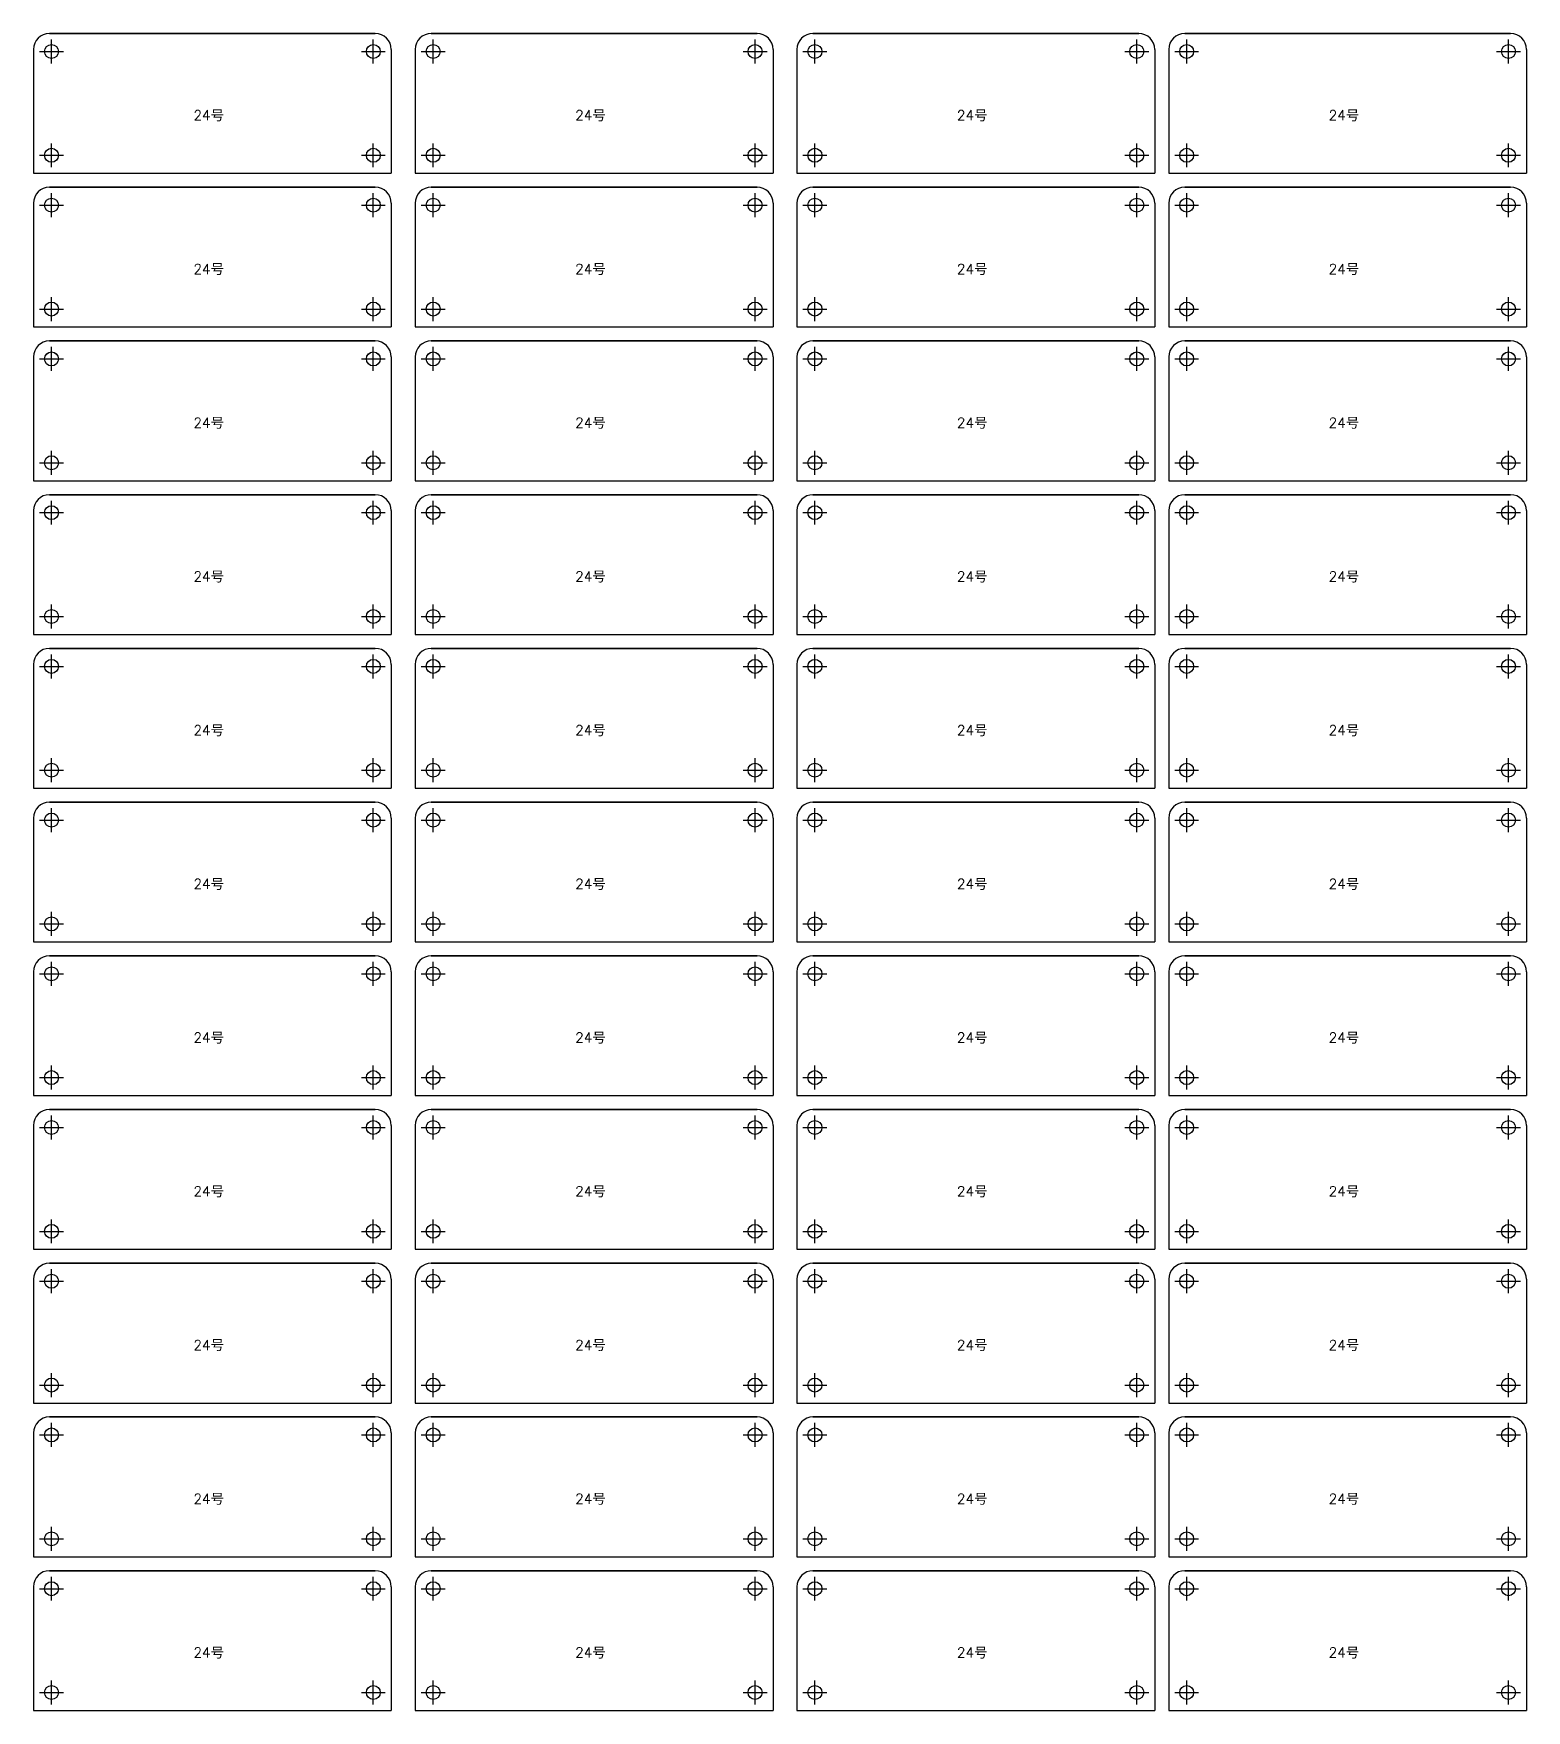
# Model space of a CAD drawing. Header units: millimetres. Extents: x 0 to 7379, y 0 to 1000.
# Drawn here: x 4240.7 to 4614.6, y 576 to 996 of the extents above; entities that cross this region are included whole.
import ezdxf

# ---------------------------------------------------------------- set-up
doc = ezdxf.new("R2010")
doc.units = ezdxf.units.MM
doc.header["$PDMODE"] = 2
doc.header["$PDSIZE"] = 3
doc.layers.add('POINT', color=2, linetype='Continuous')
doc.layers.add('PROPRO', color=1, linetype='Continuous')
doc.styles.get("Standard").update_dxf_attribs({"font": 'txt.shx', "height": 2})

# ---------------------------------------------------------------- blocks, each defined once
blk = doc.blocks.new('*U14', base_point=(-55.767, 1432.565))
at = {"layer": 'POINT', "color": 2}
blk.add_point((-55.767, 1432.565), dxfattribs=at)
at = {"layer": 'PROPRO'}
blk.add_circle((-55.767, 1432.565), 1.75, dxfattribs=at)
blk = doc.blocks.new('*U13', base_point=(-136.367, 1432.565))
at = {"layer": 'POINT', "color": 2}
blk.add_point((-136.367, 1432.565), dxfattribs=at)
at = {"layer": 'PROPRO'}
blk.add_circle((-136.367, 1432.565), 1.75, dxfattribs=at)
blk = doc.blocks.new('*U11', base_point=(-136.367, 1458.565))
at = {"layer": 'POINT', "color": 2}
blk.add_point((-136.367, 1458.565), dxfattribs=at)
at = {"layer": 'PROPRO'}
blk.add_circle((-136.367, 1458.565), 1.75, dxfattribs=at)
blk = doc.blocks.new('*U12', base_point=(-55.767, 1458.565))
at = {"layer": 'POINT', "color": 2}
blk.add_point((-55.767, 1458.565), dxfattribs=at)
at = {"layer": 'PROPRO'}
blk.add_circle((-55.767, 1458.565), 1.75, dxfattribs=at)

msp = doc.modelspace()

# ---------------------------------------------------------------- linework, layer by layer
for p, q in [((4326.2689, 996), (4244.6689, 996)), ((4244.6689, 996), (4326.2689, 996)), ((4421.8689, 996), (4340.2689, 996)), ((4340.2689, 996), (4421.8689, 996)), ((4517.4689, 996), (4435.8689, 996)), ((4435.8689, 996), (4517.4689, 996)), ((4528.9689, 996), (4610.5689, 996)), ((4610.5689, 996), (4528.9689, 996)), ((4240.6689, 992), (4240.6689, 961)), ((4240.6689, 992), (4240.6689, 981.8)), ((4330.2689, 992), (4330.2689, 961)), ((4330.2689, 992), (4330.2689, 966)), ((4330.2689, 992), (4330.2689, 981.8)), ((4330.2689, 992), (4330.2689, 981.8)), ((4336.2689, 992), (4336.2689, 961)), ((4336.2689, 992), (4336.2689, 981.8)), ((4425.8689, 992), (4425.8689, 961)), ((4425.8689, 992), (4425.8689, 966)), ((4425.8689, 992), (4425.8689, 981.8)), ((4425.8689, 992), (4425.8689, 981.8)), ((4431.8689, 992), (4431.8689, 961)), ((4431.8689, 992), (4431.8689, 981.8)), ((4521.4689, 992), (4521.4689, 961)), ((4521.4689, 992), (4521.4689, 966)), ((4521.4689, 992), (4521.4689, 981.8)), ((4521.4689, 992), (4521.4689, 981.8)), ((4524.9689, 992), (4524.9689, 961)), ((4524.9689, 992), (4524.9689, 981.8)), ((4614.5689, 992), (4614.5689, 966)), ((4614.5689, 992), (4614.5689, 961)), ((4614.5689, 992), (4614.5689, 981.8)), ((4614.5689, 992), (4614.5689, 981.8)), ((4240.6689, 961), (4330.2689, 961)), ((4280.9189, 961), (4290.0189, 961)), ((4336.2689, 961), (4425.8689, 961)), ((4376.5189, 961), (4385.6189, 961)), ((4431.8689, 961), (4521.4689, 961)), ((4472.1189, 961), (4481.2189, 961)), ((4524.9689, 961), (4614.5689, 961)), ((4565.2189, 961), (4574.3189, 961)), ((4240.6689, 953.5), (4240.6689, 922.5)), ((4240.6689, 953.5), (4240.6689, 943.3)), ((4244.6689, 957.5), (4326.2689, 957.5)), ((4326.2689, 957.5), (4244.6689, 957.5)), ((4330.2689, 953.5), (4330.2689, 927.5)), ((4330.2689, 953.5), (4330.2689, 922.5)), ((4330.2689, 953.5), (4330.2689, 943.3)), ((4330.2689, 953.5), (4330.2689, 943.3)), ((4336.2689, 953.5), (4336.2689, 922.5)), ((4336.2689, 953.5), (4336.2689, 943.3)), ((4340.2689, 957.5), (4421.8689, 957.5)), ((4421.8689, 957.5), (4340.2689, 957.5)), ((4425.8689, 953.5), (4425.8689, 927.5)), ((4425.8689, 953.5), (4425.8689, 922.5)), ((4425.8689, 953.5), (4425.8689, 943.3)), ((4425.8689, 953.5), (4425.8689, 943.3)), ((4431.8689, 953.5), (4431.8689, 922.5)), ((4431.8689, 953.5), (4431.8689, 943.3)), ((4435.8689, 957.5), (4517.4689, 957.5)), ((4517.4689, 957.5), (4435.8689, 957.5)), ((4521.4689, 953.5), (4521.4689, 927.5)), ((4521.4689, 953.5), (4521.4689, 922.5)), ((4521.4689, 953.5), (4521.4689, 943.3)), ((4521.4689, 953.5), (4521.4689, 943.3)), ((4524.9689, 953.5), (4524.9689, 922.5)), ((4524.9689, 953.5), (4524.9689, 943.3)), ((4610.5689, 957.5), (4528.9689, 957.5)), ((4528.9689, 957.5), (4610.5689, 957.5)), ((4614.5689, 953.5), (4614.5689, 922.5)), ((4614.5689, 953.5), (4614.5689, 927.5)), ((4614.5689, 953.5), (4614.5689, 943.3)), ((4614.5689, 953.5), (4614.5689, 943.3)), ((4240.6689, 922.5), (4330.2689, 922.5)), ((4280.9189, 922.5), (4290.0189, 922.5)), ((4336.2689, 922.5), (4425.8689, 922.5)), ((4376.5189, 922.5), (4385.6189, 922.5)), ((4431.8689, 922.5), (4521.4689, 922.5)), ((4472.1189, 922.5), (4481.2189, 922.5)), ((4524.9689, 922.5), (4614.5689, 922.5)), ((4565.2189, 922.5), (4574.3189, 922.5)), ((4244.6689, 919), (4326.2689, 919)), ((4326.2689, 919), (4244.6689, 919)), ((4340.2689, 919), (4421.8689, 919)), ((4421.8689, 919), (4340.2689, 919)), ((4435.8689, 919), (4517.4689, 919)), ((4517.4689, 919), (4435.8689, 919)), ((4610.5689, 919), (4528.9689, 919)), ((4528.9689, 919), (4610.5689, 919)), ((4240.6689, 915), (4240.6689, 884)), ((4240.6689, 915), (4240.6689, 904.8)), ((4330.2689, 915), (4330.2689, 884)), ((4330.2689, 915), (4330.2689, 889)), ((4330.2689, 915), (4330.2689, 904.8)), ((4330.2689, 915), (4330.2689, 904.8)), ((4336.2689, 915), (4336.2689, 884)), ((4336.2689, 915), (4336.2689, 904.8)), ((4425.8689, 915), (4425.8689, 884)), ((4425.8689, 915), (4425.8689, 889)), ((4425.8689, 915), (4425.8689, 904.8)), ((4425.8689, 915), (4425.8689, 904.8)), ((4431.8689, 915), (4431.8689, 884)), ((4431.8689, 915), (4431.8689, 904.8)), ((4521.4689, 915), (4521.4689, 884)), ((4521.4689, 915), (4521.4689, 889)), ((4521.4689, 915), (4521.4689, 904.8)), ((4521.4689, 915), (4521.4689, 904.8)), ((4524.9689, 915), (4524.9689, 884)), ((4524.9689, 915), (4524.9689, 904.8)), ((4614.5689, 915), (4614.5689, 889)), ((4614.5689, 915), (4614.5689, 884)), ((4614.5689, 915), (4614.5689, 904.8)), ((4614.5689, 915), (4614.5689, 904.8)), ((4240.6689, 884), (4330.2689, 884)), ((4280.9189, 884), (4290.0189, 884)), ((4336.2689, 884), (4425.8689, 884)), ((4376.5189, 884), (4385.6189, 884)), ((4431.8689, 884), (4521.4689, 884)), ((4472.1189, 884), (4481.2189, 884)), ((4524.9689, 884), (4614.5689, 884)), ((4565.2189, 884), (4574.3189, 884)), ((4244.6689, 880.5), (4326.2689, 880.5)), ((4326.2689, 880.5), (4244.6689, 880.5)), ((4340.2689, 880.5), (4421.8689, 880.5)), ((4421.8689, 880.5), (4340.2689, 880.5)), ((4435.8689, 880.5), (4517.4689, 880.5)), ((4517.4689, 880.5), (4435.8689, 880.5)), ((4610.5689, 880.5), (4528.9689, 880.5)), ((4528.9689, 880.5), (4610.5689, 880.5)), ((4240.6689, 876.5), (4240.6689, 845.5)), ((4240.6689, 876.5), (4240.6689, 866.3)), ((4330.2689, 876.5), (4330.2689, 850.5)), ((4330.2689, 876.5), (4330.2689, 845.5)), ((4330.2689, 876.5), (4330.2689, 866.3)), ((4330.2689, 876.5), (4330.2689, 866.3)), ((4336.2689, 876.5), (4336.2689, 845.5)), ((4336.2689, 876.5), (4336.2689, 866.3)), ((4425.8689, 876.5), (4425.8689, 850.5)), ((4425.8689, 876.5), (4425.8689, 845.5)), ((4425.8689, 876.5), (4425.8689, 866.3)), ((4425.8689, 876.5), (4425.8689, 866.3)), ((4431.8689, 876.5), (4431.8689, 845.5)), ((4431.8689, 876.5), (4431.8689, 866.3)), ((4521.4689, 876.5), (4521.4689, 850.5)), ((4521.4689, 876.5), (4521.4689, 845.5)), ((4521.4689, 876.5), (4521.4689, 866.3)), ((4521.4689, 876.5), (4521.4689, 866.3)), ((4524.9689, 876.5), (4524.9689, 845.5)), ((4524.9689, 876.5), (4524.9689, 866.3)), ((4614.5689, 876.5), (4614.5689, 845.5)), ((4614.5689, 876.5), (4614.5689, 850.5)), ((4614.5689, 876.5), (4614.5689, 866.3)), ((4614.5689, 876.5), (4614.5689, 866.3)), ((4240.6689, 845.5), (4330.2689, 845.5)), ((4280.9189, 845.5), (4290.0189, 845.5)), ((4336.2689, 845.5), (4425.8689, 845.5)), ((4376.5189, 845.5), (4385.6189, 845.5)), ((4431.8689, 845.5), (4521.4689, 845.5)), ((4472.1189, 845.5), (4481.2189, 845.5)), ((4524.9689, 845.5), (4614.5689, 845.5)), ((4565.2189, 845.5), (4574.3189, 845.5)), ((4244.6689, 842), (4326.2689, 842)), ((4326.2689, 842), (4244.6689, 842)), ((4340.2689, 842), (4421.8689, 842)), ((4421.8689, 842), (4340.2689, 842)), ((4435.8689, 842), (4517.4689, 842)), ((4517.4689, 842), (4435.8689, 842)), ((4528.9689, 842), (4610.5689, 842)), ((4610.5689, 842), (4528.9689, 842)), ((4240.6689, 838), (4240.6689, 807)), ((4240.6689, 838), (4240.6689, 827.8)), ((4330.2689, 838), (4330.2689, 812)), ((4330.2689, 838), (4330.2689, 807)), ((4330.2689, 838), (4330.2689, 827.8)), ((4330.2689, 838), (4330.2689, 827.8)), ((4336.2689, 838), (4336.2689, 807)), ((4336.2689, 838), (4336.2689, 827.8)), ((4425.8689, 838), (4425.8689, 812)), ((4425.8689, 838), (4425.8689, 807)), ((4425.8689, 838), (4425.8689, 827.8)), ((4425.8689, 838), (4425.8689, 827.8)), ((4431.8689, 838), (4431.8689, 807)), ((4431.8689, 838), (4431.8689, 827.8)), ((4521.4689, 838), (4521.4689, 812)), ((4521.4689, 838), (4521.4689, 807)), ((4521.4689, 838), (4521.4689, 827.8)), ((4521.4689, 838), (4521.4689, 827.8)), ((4524.9689, 838), (4524.9689, 807)), ((4524.9689, 838), (4524.9689, 827.8)), ((4614.5689, 838), (4614.5689, 807)), ((4614.5689, 838), (4614.5689, 812)), ((4614.5689, 838), (4614.5689, 827.8)), ((4614.5689, 838), (4614.5689, 827.8)), ((4240.6689, 807), (4330.2689, 807)), ((4280.9189, 807), (4290.0189, 807)), ((4336.2689, 807), (4425.8689, 807)), ((4376.5189, 807), (4385.6189, 807)), ((4431.8689, 807), (4521.4689, 807)), ((4472.1189, 807), (4481.2189, 807)), ((4524.9689, 807), (4614.5689, 807)), ((4565.2189, 807), (4574.3189, 807)), ((4326.2689, 803.5), (4244.6689, 803.5)), ((4244.6689, 803.5), (4326.2689, 803.5)), ((4421.8689, 803.5), (4340.2689, 803.5)), ((4340.2689, 803.5), (4421.8689, 803.5)), ((4517.4689, 803.5), (4435.8689, 803.5)), ((4435.8689, 803.5), (4517.4689, 803.5)), ((4528.9689, 803.5), (4610.5689, 803.5)), ((4610.5689, 803.5), (4528.9689, 803.5)), ((4240.6689, 799.5), (4240.6689, 768.5)), ((4240.6689, 799.5), (4240.6689, 789.3)), ((4330.2689, 799.5), (4330.2689, 768.5)), ((4330.2689, 799.5), (4330.2689, 789.3)), ((4330.2689, 799.5), (4330.2689, 789.3)), ((4330.2689, 799.5), (4330.2689, 773.5)), ((4336.2689, 799.5), (4336.2689, 768.5)), ((4336.2689, 799.5), (4336.2689, 789.3)), ((4425.8689, 799.5), (4425.8689, 768.5)), ((4425.8689, 799.5), (4425.8689, 789.3)), ((4425.8689, 799.5), (4425.8689, 789.3)), ((4425.8689, 799.5), (4425.8689, 773.5)), ((4431.8689, 799.5), (4431.8689, 768.5)), ((4431.8689, 799.5), (4431.8689, 789.3)), ((4521.4689, 799.5), (4521.4689, 768.5)), ((4521.4689, 799.5), (4521.4689, 789.3)), ((4521.4689, 799.5), (4521.4689, 789.3)), ((4521.4689, 799.5), (4521.4689, 773.5)), ((4524.9689, 799.5), (4524.9689, 768.5)), ((4524.9689, 799.5), (4524.9689, 789.3)), ((4614.5689, 799.5), (4614.5689, 768.5)), ((4614.5689, 799.5), (4614.5689, 773.5)), ((4614.5689, 799.5), (4614.5689, 789.3)), ((4614.5689, 799.5), (4614.5689, 789.3)), ((4240.6689, 768.5), (4330.2689, 768.5)), ((4326.2689, 765), (4244.6689, 765)), ((4244.6689, 765), (4326.2689, 765)), ((4280.9189, 768.5), (4290.0189, 768.5)), ((4336.2689, 768.5), (4425.8689, 768.5)), ((4421.8689, 765), (4340.2689, 765)), ((4340.2689, 765), (4421.8689, 765)), ((4376.5189, 768.5), (4385.6189, 768.5)), ((4431.8689, 768.5), (4521.4689, 768.5)), ((4517.4689, 765), (4435.8689, 765)), ((4435.8689, 765), (4517.4689, 765)), ((4472.1189, 768.5), (4481.2189, 768.5)), ((4524.9689, 768.5), (4614.5689, 768.5)), ((4528.9689, 765), (4610.5689, 765)), ((4610.5689, 765), (4528.9689, 765)), ((4565.2189, 768.5), (4574.3189, 768.5)), ((4240.6689, 761), (4240.6689, 730)), ((4240.6689, 761), (4240.6689, 750.8)), ((4330.2689, 761), (4330.2689, 730)), ((4330.2689, 761), (4330.2689, 735)), ((4330.2689, 761), (4330.2689, 750.8)), ((4330.2689, 761), (4330.2689, 750.8)), ((4336.2689, 761), (4336.2689, 730)), ((4336.2689, 761), (4336.2689, 750.8)), ((4425.8689, 761), (4425.8689, 730)), ((4425.8689, 761), (4425.8689, 735)), ((4425.8689, 761), (4425.8689, 750.8)), ((4425.8689, 761), (4425.8689, 750.8)), ((4431.8689, 761), (4431.8689, 730)), ((4431.8689, 761), (4431.8689, 750.8)), ((4521.4689, 761), (4521.4689, 730)), ((4521.4689, 761), (4521.4689, 735)), ((4521.4689, 761), (4521.4689, 750.8)), ((4521.4689, 761), (4521.4689, 750.8)), ((4524.9689, 761), (4524.9689, 730)), ((4524.9689, 761), (4524.9689, 750.8)), ((4614.5689, 761), (4614.5689, 730)), ((4614.5689, 761), (4614.5689, 750.8)), ((4614.5689, 761), (4614.5689, 750.8)), ((4614.5689, 761), (4614.5689, 735)), ((4240.6689, 730), (4330.2689, 730)), ((4280.9189, 730), (4290.0189, 730)), ((4336.2689, 730), (4425.8689, 730)), ((4376.5189, 730), (4385.6189, 730)), ((4431.8689, 730), (4521.4689, 730)), ((4472.1189, 730), (4481.2189, 730)), ((4524.9689, 730), (4614.5689, 730)), ((4565.2189, 730), (4574.3189, 730)), ((4240.6689, 722.5), (4240.6689, 691.5)), ((4240.6689, 722.5), (4240.6689, 712.3)), ((4326.2689, 726.5), (4244.6689, 726.5)), ((4244.6689, 726.5), (4326.2689, 726.5)), ((4330.2689, 722.5), (4330.2689, 691.5)), ((4330.2689, 722.5), (4330.2689, 712.3)), ((4330.2689, 722.5), (4330.2689, 712.3)), ((4330.2689, 722.5), (4330.2689, 696.5)), ((4336.2689, 722.5), (4336.2689, 691.5)), ((4336.2689, 722.5), (4336.2689, 712.3)), ((4421.8689, 726.5), (4340.2689, 726.5)), ((4340.2689, 726.5), (4421.8689, 726.5)), ((4425.8689, 722.5), (4425.8689, 691.5)), ((4425.8689, 722.5), (4425.8689, 712.3)), ((4425.8689, 722.5), (4425.8689, 712.3)), ((4425.8689, 722.5), (4425.8689, 696.5)), ((4431.8689, 722.5), (4431.8689, 691.5)), ((4431.8689, 722.5), (4431.8689, 712.3)), ((4517.4689, 726.5), (4435.8689, 726.5)), ((4435.8689, 726.5), (4517.4689, 726.5)), ((4521.4689, 722.5), (4521.4689, 691.5)), ((4521.4689, 722.5), (4521.4689, 712.3)), ((4521.4689, 722.5), (4521.4689, 712.3)), ((4521.4689, 722.5), (4521.4689, 696.5)), ((4524.9689, 722.5), (4524.9689, 691.5)), ((4524.9689, 722.5), (4524.9689, 712.3)), ((4528.9689, 726.5), (4610.5689, 726.5)), ((4610.5689, 726.5), (4528.9689, 726.5)), ((4614.5689, 722.5), (4614.5689, 691.5)), ((4614.5689, 722.5), (4614.5689, 696.5)), ((4614.5689, 722.5), (4614.5689, 712.3)), ((4614.5689, 722.5), (4614.5689, 712.3)), ((4240.6689, 691.5), (4330.2689, 691.5)), ((4280.9189, 691.5), (4290.0189, 691.5)), ((4336.2689, 691.5), (4425.8689, 691.5)), ((4376.5189, 691.5), (4385.6189, 691.5)), ((4431.8689, 691.5), (4521.4689, 691.5)), ((4472.1189, 691.5), (4481.2189, 691.5)), ((4524.9689, 691.5), (4614.5689, 691.5)), ((4565.2189, 691.5), (4574.3189, 691.5)), ((4326.2689, 688), (4244.6689, 688)), ((4244.6689, 688), (4326.2689, 688)), ((4421.8689, 688), (4340.2689, 688)), ((4340.2689, 688), (4421.8689, 688)), ((4517.4689, 688), (4435.8689, 688)), ((4435.8689, 688), (4517.4689, 688)), ((4528.9689, 688), (4610.5689, 688)), ((4610.5689, 688), (4528.9689, 688)), ((4240.6689, 684), (4240.6689, 653)), ((4240.6689, 684), (4240.6689, 673.8)), ((4330.2689, 684), (4330.2689, 653)), ((4330.2689, 684), (4330.2689, 673.8)), ((4330.2689, 684), (4330.2689, 673.8)), ((4330.2689, 684), (4330.2689, 658)), ((4336.2689, 684), (4336.2689, 653)), ((4336.2689, 684), (4336.2689, 673.8)), ((4425.8689, 684), (4425.8689, 653)), ((4425.8689, 684), (4425.8689, 673.8)), ((4425.8689, 684), (4425.8689, 673.8)), ((4425.8689, 684), (4425.8689, 658)), ((4431.8689, 684), (4431.8689, 653)), ((4431.8689, 684), (4431.8689, 673.8)), ((4521.4689, 684), (4521.4689, 653)), ((4521.4689, 684), (4521.4689, 673.8)), ((4521.4689, 684), (4521.4689, 673.8)), ((4521.4689, 684), (4521.4689, 658)), ((4524.9689, 684), (4524.9689, 653)), ((4524.9689, 684), (4524.9689, 673.8)), ((4614.5689, 684), (4614.5689, 653)), ((4614.5689, 684), (4614.5689, 658)), ((4614.5689, 684), (4614.5689, 673.8)), ((4614.5689, 684), (4614.5689, 673.8)), ((4240.6689, 653), (4330.2689, 653)), ((4280.9189, 653), (4290.0189, 653)), ((4336.2689, 653), (4425.8689, 653)), ((4376.5189, 653), (4385.6189, 653)), ((4431.8689, 653), (4521.4689, 653)), ((4472.1189, 653), (4481.2189, 653)), ((4524.9689, 653), (4614.5689, 653)), ((4565.2189, 653), (4574.3189, 653)), ((4326.2689, 649.5), (4244.6689, 649.5)), ((4244.6689, 649.5), (4326.2689, 649.5)), ((4421.8689, 649.5), (4340.2689, 649.5)), ((4340.2689, 649.5), (4421.8689, 649.5)), ((4517.4689, 649.5), (4435.8689, 649.5)), ((4435.8689, 649.5), (4517.4689, 649.5)), ((4528.9689, 649.5), (4610.5689, 649.5)), ((4610.5689, 649.5), (4528.9689, 649.5)), ((4240.6689, 645.5), (4240.6689, 614.5)), ((4240.6689, 645.5), (4240.6689, 635.3)), ((4330.2689, 645.5), (4330.2689, 614.5)), ((4330.2689, 645.5), (4330.2689, 619.5)), ((4330.2689, 645.5), (4330.2689, 635.3)), ((4330.2689, 645.5), (4330.2689, 635.3)), ((4336.2689, 645.5), (4336.2689, 614.5)), ((4336.2689, 645.5), (4336.2689, 635.3)), ((4425.8689, 645.5), (4425.8689, 614.5)), ((4425.8689, 645.5), (4425.8689, 619.5)), ((4425.8689, 645.5), (4425.8689, 635.3)), ((4425.8689, 645.5), (4425.8689, 635.3)), ((4431.8689, 645.5), (4431.8689, 614.5)), ((4431.8689, 645.5), (4431.8689, 635.3)), ((4521.4689, 645.5), (4521.4689, 614.5)), ((4521.4689, 645.5), (4521.4689, 619.5)), ((4521.4689, 645.5), (4521.4689, 635.3)), ((4521.4689, 645.5), (4521.4689, 635.3)), ((4524.9689, 645.5), (4524.9689, 614.5)), ((4524.9689, 645.5), (4524.9689, 635.3)), ((4614.5689, 645.5), (4614.5689, 614.5)), ((4614.5689, 645.5), (4614.5689, 635.3)), ((4614.5689, 645.5), (4614.5689, 635.3)), ((4614.5689, 645.5), (4614.5689, 619.5)), ((4240.6689, 614.5), (4330.2689, 614.5)), ((4280.9189, 614.5), (4290.0189, 614.5)), ((4336.2689, 614.5), (4425.8689, 614.5)), ((4376.5189, 614.5), (4385.6189, 614.5)), ((4431.8689, 614.5), (4521.4689, 614.5)), ((4472.1189, 614.5), (4481.2189, 614.5)), ((4524.9689, 614.5), (4614.5689, 614.5)), ((4565.2189, 614.5), (4574.3189, 614.5)), ((4326.2689, 611), (4244.6689, 611)), ((4244.6689, 611), (4326.2689, 611)), ((4421.8689, 611), (4340.2689, 611)), ((4340.2689, 611), (4421.8689, 611)), ((4517.4689, 611), (4435.8689, 611)), ((4435.8689, 611), (4517.4689, 611)), ((4528.9689, 611), (4610.5689, 611)), ((4610.5689, 611), (4528.9689, 611)), ((4240.6689, 607), (4240.6689, 576)), ((4240.6689, 607), (4240.6689, 596.8)), ((4330.2689, 607), (4330.2689, 576)), ((4330.2689, 607), (4330.2689, 581)), ((4330.2689, 607), (4330.2689, 596.8)), ((4330.2689, 607), (4330.2689, 596.8)), ((4336.2689, 607), (4336.2689, 576)), ((4336.2689, 607), (4336.2689, 596.8)), ((4425.8689, 607), (4425.8689, 576)), ((4425.8689, 607), (4425.8689, 581)), ((4425.8689, 607), (4425.8689, 596.8)), ((4425.8689, 607), (4425.8689, 596.8)), ((4431.8689, 607), (4431.8689, 576)), ((4431.8689, 607), (4431.8689, 596.8)), ((4521.4689, 607), (4521.4689, 576)), ((4521.4689, 607), (4521.4689, 581)), ((4521.4689, 607), (4521.4689, 596.8)), ((4521.4689, 607), (4521.4689, 596.8)), ((4524.9689, 607), (4524.9689, 576)), ((4524.9689, 607), (4524.9689, 596.8)), ((4614.5689, 607), (4614.5689, 576)), ((4614.5689, 607), (4614.5689, 596.8)), ((4614.5689, 607), (4614.5689, 596.8)), ((4614.5689, 607), (4614.5689, 581)), ((4240.6689, 576), (4330.2689, 576)), ((4280.9189, 576), (4290.0189, 576)), ((4336.2689, 576), (4425.8689, 576)), ((4376.5189, 576), (4385.6189, 576)), ((4431.8689, 576), (4521.4689, 576)), ((4472.1189, 576), (4481.2189, 576)), ((4524.9689, 576), (4614.5689, 576)), ((4565.2189, 576), (4574.3189, 576))]:
    msp.add_line(p, q)
for centre in [(4245.1689, 991.5), (4325.7689, 991.5), (4340.7689, 991.5), (4421.3689, 991.5), (4436.3689, 991.5), (4516.9689, 991.5), (4529.4689, 991.5), (4610.0689, 991.5), (4245.1689, 965.5), (4325.7689, 965.5), (4340.7689, 965.5), (4421.3689, 965.5), (4436.3689, 965.5), (4516.9689, 965.5), (4529.4689, 965.5), (4610.0689, 965.5), (4245.1689, 953), (4325.7689, 953), (4340.7689, 953), (4421.3689, 953), (4436.3689, 953), (4516.9689, 953), (4529.4689, 953), (4610.0689, 953), (4245.1689, 927), (4325.7689, 927), (4340.7689, 927), (4421.3689, 927), (4436.3689, 927), (4516.9689, 927), (4529.4689, 927), (4610.0689, 927), (4245.1689, 914.5), (4325.7689, 914.5), (4340.7689, 914.5), (4421.3689, 914.5), (4436.3689, 914.5), (4516.9689, 914.5), (4529.4689, 914.5), (4610.0689, 914.5), (4245.1689, 888.5), (4325.7689, 888.5), (4340.7689, 888.5), (4421.3689, 888.5), (4436.3689, 888.5), (4516.9689, 888.5), (4529.4689, 888.5), (4610.0689, 888.5), (4245.1689, 876), (4325.7689, 876), (4340.7689, 876), (4421.3689, 876), (4436.3689, 876), (4516.9689, 876), (4529.4689, 876), (4610.0689, 876), (4245.1689, 850), (4325.7689, 850), (4340.7689, 850), (4421.3689, 850), (4436.3689, 850), (4516.9689, 850), (4529.4689, 850), (4610.0689, 850), (4245.1689, 837.5), (4325.7689, 837.5), (4340.7689, 837.5), (4421.3689, 837.5), (4436.3689, 837.5), (4516.9689, 837.5), (4529.4689, 837.5), (4610.0689, 837.5), (4245.1689, 811.5), (4325.7689, 811.5), (4340.7689, 811.5), (4421.3689, 811.5), (4436.3689, 811.5), (4516.9689, 811.5), (4529.4689, 811.5), (4610.0689, 811.5), (4245.1689, 799), (4325.7689, 799), (4340.7689, 799), (4421.3689, 799), (4436.3689, 799), (4516.9689, 799), (4529.4689, 799), (4610.0689, 799), (4245.1689, 773), (4325.7689, 773), (4340.7689, 773), (4421.3689, 773), (4436.3689, 773), (4516.9689, 773), (4529.4689, 773), (4610.0689, 773), (4245.1689, 760.5), (4325.7689, 760.5), (4340.7689, 760.5), (4421.3689, 760.5), (4436.3689, 760.5), (4516.9689, 760.5), (4529.4689, 760.5), (4610.0689, 760.5), (4245.1689, 734.5), (4325.7689, 734.5), (4340.7689, 734.5), (4421.3689, 734.5), (4436.3689, 734.5), (4516.9689, 734.5), (4529.4689, 734.5), (4610.0689, 734.5), (4245.1689, 722), (4325.7689, 722), (4340.7689, 722), (4421.3689, 722), (4436.3689, 722), (4516.9689, 722), (4529.4689, 722), (4610.0689, 722), (4245.1689, 696), (4325.7689, 696), (4340.7689, 696), (4421.3689, 696), (4436.3689, 696), (4516.9689, 696), (4529.4689, 696), (4610.0689, 696), (4245.1689, 683.5), (4325.7689, 683.5), (4340.7689, 683.5), (4421.3689, 683.5), (4436.3689, 683.5), (4516.9689, 683.5), (4529.4689, 683.5), (4610.0689, 683.5), (4245.1689, 657.5), (4325.7689, 657.5), (4340.7689, 657.5), (4421.3689, 657.5), (4436.3689, 657.5), (4516.9689, 657.5), (4529.4689, 657.5), (4610.0689, 657.5), (4245.1689, 645), (4325.7689, 645), (4340.7689, 645), (4421.3689, 645), (4436.3689, 645), (4516.9689, 645), (4529.4689, 645), (4610.0689, 645), (4245.1689, 619), (4325.7689, 619), (4340.7689, 619), (4421.3689, 619), (4436.3689, 619), (4516.9689, 619), (4529.4689, 619), (4610.0689, 619), (4245.1689, 606.5), (4325.7689, 606.5), (4340.7689, 606.5), (4421.3689, 606.5), (4436.3689, 606.5), (4516.9689, 606.5), (4529.4689, 606.5), (4610.0689, 606.5), (4245.1689, 580.5), (4325.7689, 580.5), (4340.7689, 580.5), (4421.3689, 580.5), (4436.3689, 580.5), (4516.9689, 580.5), (4529.4689, 580.5), (4610.0689, 580.5)]:
    msp.add_circle(centre, 1.75)
for centre, start, end in [((4244.6689, 992), 90, 180), ((4326.2689, 992), 0, 90), ((4340.2689, 992), 90, 180), ((4421.8689, 992), 0, 90), ((4435.8689, 992), 90, 180), ((4517.4689, 992), 0, 90), ((4528.9689, 992), 90, 180), ((4610.5689, 992), 0, 90), ((4244.6689, 953.5), 90, 180), ((4326.2689, 953.5), 0, 90), ((4340.2689, 953.5), 90, 180), ((4421.8689, 953.5), 0, 90), ((4435.8689, 953.5), 90, 180), ((4517.4689, 953.5), 0, 90), ((4528.9689, 953.5), 90, 180), ((4610.5689, 953.5), 0, 90), ((4244.6689, 915), 90, 180), ((4326.2689, 915), 0, 90), ((4340.2689, 915), 90, 180), ((4421.8689, 915), 0, 90), ((4435.8689, 915), 90, 180), ((4517.4689, 915), 0, 90), ((4528.9689, 915), 90, 180), ((4610.5689, 915), 0, 90), ((4244.6689, 876.5), 90, 180), ((4326.2689, 876.5), 0, 90), ((4340.2689, 876.5), 90, 180), ((4421.8689, 876.5), 0, 90), ((4435.8689, 876.5), 90, 180), ((4517.4689, 876.5), 0, 90), ((4528.9689, 876.5), 90, 180), ((4610.5689, 876.5), 0, 90), ((4244.6689, 838), 90, 180), ((4326.2689, 838), 0, 90), ((4340.2689, 838), 90, 180), ((4421.8689, 838), 0, 90), ((4435.8689, 838), 90, 180), ((4517.4689, 838), 0, 90), ((4528.9689, 838), 90, 180), ((4610.5689, 838), 0, 90), ((4244.6689, 799.5), 90, 180), ((4326.2689, 799.5), 0, 90), ((4340.2689, 799.5), 90, 180), ((4421.8689, 799.5), 0, 90), ((4435.8689, 799.5), 90, 180), ((4517.4689, 799.5), 0, 90), ((4528.9689, 799.5), 90, 180), ((4610.5689, 799.5), 0, 90), ((4244.6689, 761), 90, 180), ((4326.2689, 761), 0, 90), ((4340.2689, 761), 90, 180), ((4421.8689, 761), 0, 90), ((4435.8689, 761), 90, 180), ((4517.4689, 761), 0, 90), ((4528.9689, 761), 90, 180), ((4610.5689, 761), 0, 90), ((4244.6689, 722.5), 90, 180), ((4326.2689, 722.5), 0, 90), ((4340.2689, 722.5), 90, 180), ((4421.8689, 722.5), 0, 90), ((4435.8689, 722.5), 90, 180), ((4517.4689, 722.5), 0, 90), ((4528.9689, 722.5), 90, 180), ((4610.5689, 722.5), 0, 90), ((4244.6689, 684), 90, 180), ((4326.2689, 684), 0, 90), ((4340.2689, 684), 90, 180), ((4421.8689, 684), 0, 90), ((4435.8689, 684), 90, 180), ((4517.4689, 684), 0, 90), ((4528.9689, 684), 90, 180), ((4610.5689, 684), 0, 90), ((4244.6689, 645.5), 90, 180), ((4326.2689, 645.5), 0, 90), ((4340.2689, 645.5), 90, 180), ((4421.8689, 645.5), 0, 90), ((4435.8689, 645.5), 90, 180), ((4517.4689, 645.5), 0, 90), ((4528.9689, 645.5), 90, 180), ((4610.5689, 645.5), 0, 90), ((4244.6689, 607), 90, 180), ((4326.2689, 607), 0, 90), ((4340.2689, 607), 90, 180), ((4421.8689, 607), 0, 90), ((4435.8689, 607), 90, 180), ((4517.4689, 607), 0, 90), ((4528.9689, 607), 90, 180), ((4610.5689, 607), 0, 90)]:
    msp.add_arc(centre, 4, start, end)

# ---------------------------------------------------------------- block references
at = {"layer": 'PROPRO'}
for name, p in [('*U11', (4245.1684, 991.5004)), ('*U12', (4325.7684, 991.5004)), ('*U11', (4340.7684, 991.5004)), ('*U12', (4421.3684, 991.5004)), ('*U11', (4436.3684, 991.5004)), ('*U12', (4516.9684, 991.5004)), ('*U11', (4529.4684, 991.5004)), ('*U12', (4610.0684, 991.5004)), ('*U13', (4245.1684, 965.5004)), ('*U14', (4325.7684, 965.5004)), ('*U13', (4340.7684, 965.5004)), ('*U14', (4421.3684, 965.5004)), ('*U13', (4436.3684, 965.5004)), ('*U14', (4516.9684, 965.5004)), ('*U13', (4529.4684, 965.5004)), ('*U14', (4610.0684, 965.5004)), ('*U11', (4245.1684, 953.0004)), ('*U12', (4325.7684, 953.0004)), ('*U11', (4340.7684, 953.0004)), ('*U12', (4421.3684, 953.0004)), ('*U11', (4436.3684, 953.0004)), ('*U12', (4516.9684, 953.0004)), ('*U11', (4529.4684, 953.0004)), ('*U12', (4610.0684, 953.0004)), ('*U13', (4245.1684, 927.0004)), ('*U14', (4325.7684, 927.0004)), ('*U13', (4340.7684, 927.0004)), ('*U14', (4421.3684, 927.0004)), ('*U13', (4436.3684, 927.0004)), ('*U14', (4516.9684, 927.0004)), ('*U13', (4529.4684, 927.0004)), ('*U14', (4610.0684, 927.0004)), ('*U11', (4245.1684, 914.5004)), ('*U12', (4325.7684, 914.5004)), ('*U11', (4340.7684, 914.5004)), ('*U12', (4421.3684, 914.5004)), ('*U11', (4436.3684, 914.5004)), ('*U12', (4516.9684, 914.5004)), ('*U11', (4529.4684, 914.5004)), ('*U12', (4610.0684, 914.5004)), ('*U13', (4245.1684, 888.5004)), ('*U14', (4325.7684, 888.5004)), ('*U13', (4340.7684, 888.5004)), ('*U14', (4421.3684, 888.5004)), ('*U13', (4436.3684, 888.5004)), ('*U14', (4516.9684, 888.5004)), ('*U13', (4529.4684, 888.5004)), ('*U14', (4610.0684, 888.5004)), ('*U11', (4245.1684, 876.0004)), ('*U12', (4325.7684, 876.0004)), ('*U11', (4340.7684, 876.0004)), ('*U12', (4421.3684, 876.0004)), ('*U11', (4436.3684, 876.0004)), ('*U12', (4516.9684, 876.0004)), ('*U11', (4529.4684, 876.0004)), ('*U12', (4610.0684, 876.0004)), ('*U13', (4245.1684, 850.0004)), ('*U14', (4325.7684, 850.0004)), ('*U13', (4340.7684, 850.0004)), ('*U14', (4421.3684, 850.0004)), ('*U13', (4436.3684, 850.0004)), ('*U14', (4516.9684, 850.0004)), ('*U13', (4529.4684, 850.0004)), ('*U14', (4610.0684, 850.0004)), ('*U11', (4245.1684, 837.5004)), ('*U12', (4325.7684, 837.5004)), ('*U11', (4340.7684, 837.5004)), ('*U12', (4421.3684, 837.5004)), ('*U11', (4436.3684, 837.5004)), ('*U12', (4516.9684, 837.5004)), ('*U11', (4529.4684, 837.5004)), ('*U12', (4610.0684, 837.5004)), ('*U13', (4245.1684, 811.5004)), ('*U14', (4325.7684, 811.5004)), ('*U13', (4340.7684, 811.5004)), ('*U14', (4421.3684, 811.5004)), ('*U13', (4436.3684, 811.5004)), ('*U14', (4516.9684, 811.5004)), ('*U13', (4529.4684, 811.5004)), ('*U14', (4610.0684, 811.5004)), ('*U11', (4245.1684, 799.0004)), ('*U12', (4325.7684, 799.0004)), ('*U11', (4340.7684, 799.0004)), ('*U12', (4421.3684, 799.0004)), ('*U11', (4436.3684, 799.0004)), ('*U12', (4516.9684, 799.0004)), ('*U11', (4529.4684, 799.0004)), ('*U12', (4610.0684, 799.0004)), ('*U13', (4245.1684, 773.0004)), ('*U14', (4325.7684, 773.0004)), ('*U13', (4340.7684, 773.0004)), ('*U14', (4421.3684, 773.0004)), ('*U13', (4436.3684, 773.0004)), ('*U14', (4516.9684, 773.0004)), ('*U13', (4529.4684, 773.0004)), ('*U14', (4610.0684, 773.0004)), ('*U11', (4245.1684, 760.5004)), ('*U12', (4325.7684, 760.5004)), ('*U11', (4340.7684, 760.5004)), ('*U12', (4421.3684, 760.5004)), ('*U11', (4436.3684, 760.5004)), ('*U12', (4516.9684, 760.5004)), ('*U11', (4529.4684, 760.5004)), ('*U12', (4610.0684, 760.5004)), ('*U13', (4245.1684, 734.5004)), ('*U14', (4325.7684, 734.5004)), ('*U13', (4340.7684, 734.5004)), ('*U14', (4421.3684, 734.5004)), ('*U13', (4436.3684, 734.5004)), ('*U14', (4516.9684, 734.5004)), ('*U13', (4529.4684, 734.5004)), ('*U14', (4610.0684, 734.5004)), ('*U11', (4245.1684, 722.0004)), ('*U12', (4325.7684, 722.0004)), ('*U11', (4340.7684, 722.0004)), ('*U12', (4421.3684, 722.0004)), ('*U11', (4436.3684, 722.0004)), ('*U12', (4516.9684, 722.0004)), ('*U11', (4529.4684, 722.0004)), ('*U12', (4610.0684, 722.0004)), ('*U13', (4245.1684, 696.0004)), ('*U14', (4325.7684, 696.0004)), ('*U13', (4340.7684, 696.0004)), ('*U14', (4421.3684, 696.0004)), ('*U13', (4436.3684, 696.0004)), ('*U14', (4516.9684, 696.0004)), ('*U13', (4529.4684, 696.0004)), ('*U14', (4610.0684, 696.0004)), ('*U11', (4245.1684, 683.5004)), ('*U12', (4325.7684, 683.5004)), ('*U11', (4340.7684, 683.5004)), ('*U12', (4421.3684, 683.5004)), ('*U11', (4436.3684, 683.5004)), ('*U12', (4516.9684, 683.5004)), ('*U11', (4529.4684, 683.5004)), ('*U12', (4610.0684, 683.5004)), ('*U13', (4245.1684, 657.5004)), ('*U14', (4325.7684, 657.5004)), ('*U13', (4340.7684, 657.5004)), ('*U14', (4421.3684, 657.5004)), ('*U13', (4436.3684, 657.5004)), ('*U14', (4516.9684, 657.5004)), ('*U13', (4529.4684, 657.5004)), ('*U14', (4610.0684, 657.5004)), ('*U11', (4245.1684, 645.0004)), ('*U12', (4325.7684, 645.0004)), ('*U11', (4340.7684, 645.0004)), ('*U12', (4421.3684, 645.0004)), ('*U11', (4436.3684, 645.0004)), ('*U12', (4516.9684, 645.0004)), ('*U11', (4529.4684, 645.0004)), ('*U12', (4610.0684, 645.0004)), ('*U13', (4245.1684, 619.0004)), ('*U14', (4325.7684, 619.0004)), ('*U13', (4340.7684, 619.0004)), ('*U14', (4421.3684, 619.0004)), ('*U13', (4436.3684, 619.0004)), ('*U14', (4516.9684, 619.0004)), ('*U13', (4529.4684, 619.0004)), ('*U14', (4610.0684, 619.0004)), ('*U11', (4245.1684, 606.5004)), ('*U12', (4325.7684, 606.5004)), ('*U11', (4340.7684, 606.5004)), ('*U12', (4421.3684, 606.5004)), ('*U11', (4436.3684, 606.5004)), ('*U12', (4516.9684, 606.5004)), ('*U11', (4529.4684, 606.5004)), ('*U12', (4610.0684, 606.5004)), ('*U13', (4245.1684, 580.5004)), ('*U14', (4325.7684, 580.5004)), ('*U13', (4340.7684, 580.5004)), ('*U14', (4421.3684, 580.5004)), ('*U13', (4436.3684, 580.5004)), ('*U14', (4516.9684, 580.5004)), ('*U13', (4529.4684, 580.5004)), ('*U14', (4610.0684, 580.5004))]:
    msp.add_blockref(name, p, dxfattribs=at)

# ---------------------------------------------------------------- texts
at = {"char_height": 2.5, "width": 40.286781, "attachment_point": 1}
for insert in [(4280.7231, 976.7695), (4376.3231, 976.7695), (4471.9231, 976.7695), (4565.0231, 976.7695), (4280.7231, 938.2695), (4376.3231, 938.2695), (4471.9231, 938.2695), (4565.0231, 938.2695), (4280.7231, 899.7695), (4376.3231, 899.7695), (4471.9231, 899.7695), (4565.0231, 899.7695), (4280.7231, 861.2695), (4376.3231, 861.2695), (4471.9231, 861.2695), (4565.0231, 861.2695), (4280.7231, 822.7695), (4376.3231, 822.7695), (4471.9231, 822.7695), (4565.0231, 822.7695), (4280.7231, 784.2695), (4376.3231, 784.2695), (4471.9231, 784.2695), (4565.0231, 784.2695), (4280.7231, 745.7695), (4376.3231, 745.7695), (4471.9231, 745.7695), (4565.0231, 745.7695), (4280.7231, 707.2695), (4376.3231, 707.2695), (4471.9231, 707.2695), (4565.0231, 707.2695), (4280.7231, 668.7695), (4376.3231, 668.7695), (4471.9231, 668.7695), (4565.0231, 668.7695), (4280.7231, 630.2695), (4376.3231, 630.2695), (4471.9231, 630.2695), (4565.0231, 630.2695), (4280.7231, 591.7695), (4376.3231, 591.7695), (4471.9231, 591.7695), (4565.0231, 591.7695)]:
    msp.add_mtext('24{\\fSimSun|b0|i0|c134|p2;号}', dxfattribs=dict(at, insert=insert))

doc.saveas('drawing.dxf')
